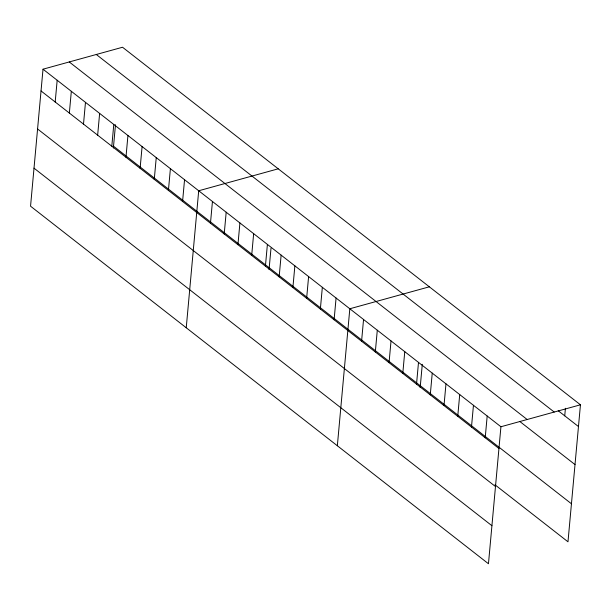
<?xml version="1.0" encoding="UTF-8"?>
<svg xmlns="http://www.w3.org/2000/svg" width="611" height="611" viewBox="0 0 611 611"><rect width="100%" height="100%" fill="white"/><g stroke="black" fill="none" stroke-linecap="round" stroke-linejoin="round"><path stroke-width="0.92" d="M43.014 69.196L30.55 206.197L488.464 563.754L500.928 426.753L43.014 69.196L122.536 47.246L580.45 404.803L567.986 541.804L494.956 484.783M55.189 101.999L57.174 80.247M69.349 113.05L71.327 91.299M83.501 124.102L85.479 102.35M97.653 135.153L99.631 113.402M111.805 146.212L113.783 124.461M113.371 148.03L115.487 124.759M125.958 157.264L127.936 135.512M140.11 168.315L142.096 146.564M154.27 179.367L156.248 157.615M168.422 190.418L170.4 168.667M182.574 201.47L184.553 179.718M186.24 327.763L198.705 190.769L278.226 168.819M210.467 223.244L212.445 201.493M224.206 233.975L226.185 212.223M237.939 244.698L239.917 222.946M251.679 255.429L253.657 233.677M265.418 266.152L267.397 244.4M269.054 269.596L271.001 248.196M279.151 276.882L281.129 255.131M292.89 287.605L294.869 265.854M306.63 298.328L308.608 276.577M320.363 309.059L322.341 287.307M334.102 319.782L336.081 298.031M337.348 445.755L349.82 308.761L429.342 286.811M361.575 341.236L363.553 319.484M375.314 351.967L377.293 330.215M389.054 362.69L391.032 340.938M402.786 373.42L404.765 351.669M416.526 384.143L418.504 362.392M420.169 387.588L422.285 364.316M430.266 394.874L432.244 373.122M443.998 405.597L445.977 383.845M457.738 416.328L459.716 394.576M471.478 427.051L473.456 405.299M485.21 437.782L487.188 416.03M564.732 415.831L565.419 408.263M500.928 426.753L580.45 404.803M558.225 410.745L578.472 426.554M96.294 54.494L554.208 412.043M69.257 61.955L527.171 419.513M520.06 421.682L575.012 464.589M113.531 146.212L571.445 503.77M41.036 90.947L498.95 448.505M37.577 128.982L495.49 486.539M34.01 168.162L491.924 525.72"/></g></svg>
